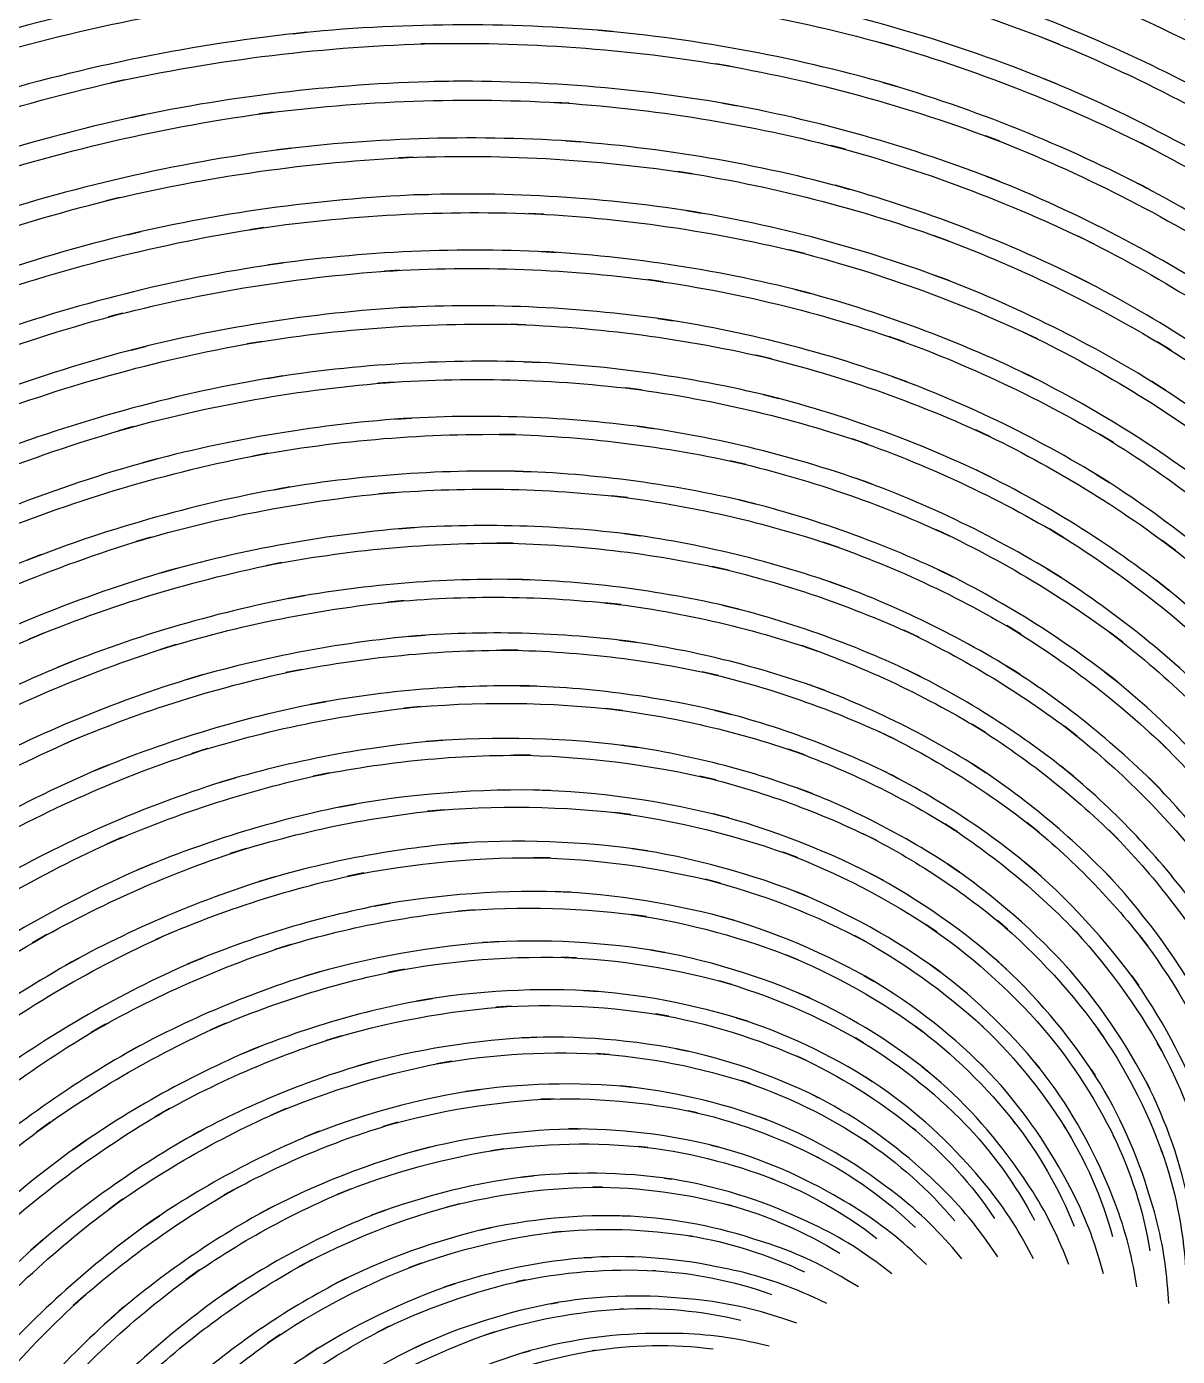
# Model space of a CAD drawing. Extents: x -32 to 185, y 69 to 286.
# Drawn here: x 54.24 to 80.33, y 182.62 to 212.77 of the extents above; entities that cross this region are included whole.
import ezdxf

# ---------------------------------------------------------------- set-up
doc = ezdxf.new("R2010")
doc.units = 0
doc.layers.add('Ebene_1', color=7, linetype='CONTINUOUS')

msp = doc.modelspace()

# ---------------------------------------------------------------- linework, layer by layer
at = {"layer": 'Ebene_1', "color": 7}
for p, q in [((60.283638, 212.612917), (60.59113, 212.644736)), ((67.201681, 212.692336), (67.521645, 212.663827)), ((63.490914, 212.390444), (63.174768, 212.382808)), ((73.90056, 212.326299), (73.584414, 212.415644)), ((77.642127, 212.377972), (77.3382, 212.500154)), ((70.184702, 211.877535), (69.861175, 211.932517)), ((56.458071, 211.566735), (56.160253, 211.501316)), ((63.485823, 211.529316), (63.806551, 211.534916)), ((73.646524, 211.509716), (73.966488, 211.416298)), ((77.303327, 211.592698), (77.611327, 211.466189)), ((66.538335, 211.036007), (66.21048, 211.056625)), ((56.614617, 210.71477), (56.917526, 210.779425)), ((59.827747, 210.834661), (59.513638, 210.79317)), ((70.019247, 211.038552), (70.346848, 210.979752)), ((66.462481, 210.184297), (66.794917, 210.160624)), ((76.300162, 210.173606), (75.982998, 210.294515)), ((59.913783, 209.97786), (60.23222, 210.01757)), ((72.800159, 209.99186), (72.471032, 210.07866)), ((79.800166, 209.981933), (79.497002, 210.136442)), ((63.001168, 209.811897), (62.673568, 209.797387)), ((69.338847, 209.438987), (69.002847, 209.490405)), ((75.983253, 209.386805), (76.304235, 209.260805)), ((63.017205, 208.956878), (63.349896, 208.968841)), ((72.568268, 209.175787), (72.900959, 209.08466)), ((79.401038, 209.233569), (79.706747, 209.074223)), ((56.350653, 208.898587), (56.042907, 208.824005)), ((65.955935, 208.521604), (65.616371, 208.536877)), ((69.195283, 208.603314), (69.535356, 208.548077)), ((56.527053, 208.055531), (56.839635, 208.12884)), ((59.615201, 208.218695), (59.29091, 208.169568)), ((75.129252, 207.920368), (74.798852, 208.040768)), ((78.396092, 207.865895), (78.0802, 208.021168)), ((65.901971, 207.67524), (66.246371, 207.656404)), ((71.87514, 207.626876), (71.533794, 207.711895)), ((59.721347, 207.37004), (60.051238, 207.417385)), ((62.690113, 207.249894), (62.351058, 207.229021)), ((74.834234, 207.134076), (75.167689, 207.008076)), ((68.670155, 206.989239), (68.322191, 207.037349)), ((78.019364, 207.115494), (78.337292, 206.95513)), ((71.665649, 206.813603), (72.010558, 206.724003)), ((56.417089, 206.274475), (56.099671, 206.191239)), ((62.726513, 206.402512), (63.070405, 206.42033)), ((65.551971, 206.014584), (65.200443, 206.025529)), ((68.548992, 206.158402), (68.900774, 206.105966)), ((59.577783, 205.638111), (59.242547, 205.581347)), ((74.130415, 205.628184), (73.78856, 205.748584)), ((77.159, 205.693093), (76.832163, 205.849384)), ((80.177657, 205.435747), (79.869148, 205.625893)), ((56.613344, 205.442111), (56.935599, 205.524074)), ((71.125503, 205.241529), (70.772703, 205.32502)), ((65.51888, 205.175601), (65.875244, 205.160838)), ((59.703529, 204.799383), (60.043856, 204.853856)), ((73.859578, 204.843928), (74.20296, 204.718183)), ((76.806454, 204.942183), (77.134818, 204.780292)), ((79.746966, 204.726583), (80.056748, 204.530583)), ((62.554695, 204.71411), (62.203931, 204.687383)), ((68.178882, 204.537964), (67.819464, 204.583274)), ((70.93943, 204.432837), (71.29503, 204.344255)), ((62.611204, 203.8764), (62.96655, 203.899564)), ((56.654071, 203.704582), (56.32698, 203.612436)), ((65.323643, 203.524873), (64.961425, 203.532)), ((68.079609, 203.714), (68.442591, 203.6636)), ((76.09118, 203.472945), (75.754926, 203.630509)), ((78.879728, 203.341854), (78.56231, 203.534036)), ((73.303905, 203.307236), (72.953396, 203.427891)), ((56.868908, 202.883926), (57.201854, 202.97429)), ((59.712692, 203.102327), (59.36651, 203.03869)), ((70.550739, 202.845745), (70.18852, 202.928727)), ((65.312698, 202.695054), (65.678734, 202.683599)), ((75.764853, 202.722799), (76.101108, 202.559635)), ((78.47551, 202.630654), (78.792674, 202.432617)), ((59.857783, 202.275308), (60.208802, 202.336144)), ((73.059287, 202.526544), (73.411578, 202.400035)), ((62.591859, 202.213962), (62.231167, 202.182653)), ((67.862227, 202.09458), (67.493136, 202.138362)), ((70.390121, 202.043926), (70.753866, 201.955344)), ((62.66975, 201.387961), (63.034514, 201.415452)), ((57.058035, 201.197561), (56.721017, 201.097525)), ((67.7879, 201.280034), (68.158518, 201.230652)), ((75.193143, 201.215379), (74.851034, 201.374471)), ((77.746746, 201.192725), (77.423982, 201.386689)), ((80.283548, 200.898216), (79.982675, 201.125779)), ((54.253451, 200.678288), (54.574688, 200.803525)), ((65.268152, 201.061888), (64.89677, 201.066216)), ((72.651504, 200.966688), (72.294377, 201.088616)), ((60.015602, 200.620506), (59.660256, 200.550761)), ((70.150338, 200.449451), (69.78252, 200.532433)), ((57.29069, 200.390651), (57.632545, 200.488397)), ((65.281134, 200.243779), (65.655316, 200.234106)), ((74.896597, 200.467779), (75.23718, 200.302833)), ((77.372563, 200.480506), (77.6938, 200.280433)), ((79.836057, 200.230033), (80.133875, 199.997124)), ((72.436413, 200.191851), (72.792014, 200.064324)), ((60.180038, 199.807233), (60.54073, 199.87316)), ((62.798804, 199.759124), (62.429459, 199.723996)), ((67.718409, 199.669269), (67.343972, 199.712796)), ((70.018738, 199.656033), (70.386048, 199.566942)), ((54.620506, 199.021196), (54.296215, 198.886032)), ((74.464888, 198.930577), (74.122779, 199.090432)), ((76.779727, 198.998032), (76.456963, 199.193269)), ((79.088965, 198.818832), (78.788601, 199.047414)), ((57.622872, 198.762068), (57.276945, 198.654904)), ((62.898586, 198.947123), (63.271241, 198.977414)), ((67.672082, 198.866432), (68.046773, 198.816795)), ((72.169904, 198.617486), (71.813031, 198.740177)), ((65.383461, 198.634795), (65.00597, 198.638104)), ((54.937415, 198.243559), (55.26807, 198.37745)), ((60.482184, 198.201304), (60.118184, 198.127231)), ((69.921756, 198.062322), (69.553429, 198.146322)), ((74.205251, 198.185777), (74.542524, 198.020322)), ((76.442453, 198.285049), (76.760126, 198.084977)), ((78.677874, 198.145558), (78.972638, 197.912649)), ((57.873345, 197.97094), (58.224364, 198.074795)), ((65.422407, 197.831449), (65.800916, 197.822031)), ((71.991213, 197.849267), (72.344013, 197.720722)), ((60.667239, 197.404576), (61.035312, 197.474321)), ((63.171459, 197.358249), (62.79575, 197.321339)), ((67.745136, 197.271194), (67.369681, 197.315485)), ((69.825538, 197.279339), (70.189793, 197.188976)), ((75.97918, 196.768466), (75.665071, 196.96243)), ((78.056273, 196.686757), (77.764309, 196.913303)), ((55.441416, 196.659775), (55.108979, 196.516466)), ((63.295932, 196.563557), (63.672914, 196.594357)), ((73.905906, 196.628466), (73.573214, 196.787812)), ((80.112239, 196.385375), (79.846493, 196.641193)), ((58.344, 196.406248), (57.990182, 196.293739)), ((67.732154, 196.482611), (68.104046, 196.431448)), ((71.859104, 196.269048), (71.51114, 196.392248)), ((55.774361, 195.899447), (56.112653, 196.040466)), ((65.664734, 196.253266), (65.286734, 196.257593)), ((75.688744, 196.052684), (75.992417, 195.85592)), ((77.691255, 196.005847), (77.972019, 195.778029)), ((58.613055, 195.633702), (58.971455, 195.742138)), ((61.107603, 195.853629), (60.738257, 195.777011)), ((69.861684, 195.694029), (69.503029, 195.779556)), ((73.693105, 195.885956), (74.015615, 195.722793)), ((79.676966, 195.746974), (79.932275, 195.490392)), ((65.735498, 195.467738), (66.111207, 195.456283)), ((71.726231, 195.507956), (72.064522, 195.379919)), ((61.315821, 195.076756), (61.687712, 195.147519)), ((63.703969, 195.019992), (63.328005, 194.984101)), ((67.937064, 194.910028), (67.571027, 194.956865)), ((69.81052, 194.923265), (70.160775, 194.831883)), ((73.513651, 194.3205), (73.204632, 194.47501)), ((75.344089, 194.514973), (75.053143, 194.70181)), ((77.184963, 194.513701), (76.915145, 194.730573)), ((79.015401, 194.316682), (78.770019, 194.561301)), ((56.409198, 194.394064), (56.06938, 194.244646)), ((63.858478, 194.246428), (64.233169, 194.275191)), ((59.215565, 194.138246), (58.856655, 194.022936)), ((66.106626, 193.925954), (65.737534, 193.933591)), ((67.968118, 194.138246), (68.326264, 194.084536)), ((71.714267, 193.932318), (71.390485, 194.053227)), ((56.758181, 193.6541), (57.103345, 193.800209)), ((61.885749, 193.585118), (61.515894, 193.509518)), ((73.363214, 193.575954), (73.655178, 193.420172)), ((75.115761, 193.790536), (75.388889, 193.604972)), ((76.880527, 193.818027), (77.132527, 193.604463)), ((78.638419, 193.657409), (78.866492, 193.41839)), ((59.504729, 193.387845), (59.866693, 193.497554)), ((69.966557, 193.355009), (69.63132, 193.441045)), ((66.219644, 193.161808), (66.581099, 193.146281)), ((71.644013, 193.176063), (71.950231, 193.052354)), ((62.121713, 192.832681), (62.490804, 192.900899)), ((64.391242, 192.752753), (64.023424, 192.72119)), ((68.289864, 192.595444), (67.9475, 192.645335)), ((69.976993, 192.595699), (70.294411, 192.50559)), ((74.872161, 192.249517), (74.624997, 192.418026)), ((76.474526, 192.311626), (76.246708, 192.505335)), ((78.074855, 192.20268), (77.868928, 192.419553)), ((54.698906, 192.187407), (54.376651, 192.002607)), ((57.516727, 192.231444), (57.171817, 192.078716)), ((73.285323, 192.017625), (73.021359, 192.158898)), ((79.654311, 191.924462), (79.472565, 192.162207)), ((60.230438, 191.965444), (59.870511, 191.850898)), ((64.584697, 192.004898), (64.945643, 192.028062)), ((68.380482, 191.84148), (68.706555, 191.78548)), ((55.125015, 191.489189), (55.451852, 191.67068)), ((57.884291, 191.51617), (58.232509, 191.663807)), ((66.703281, 191.662025), (66.357608, 191.675261)), ((71.731831, 191.618243), (71.454631, 191.730752)), ((74.727834, 191.504716), (74.946743, 191.345625)), ((76.252053, 191.58617), (76.45289, 191.404679)), ((77.776527, 191.505225), (77.956491, 191.303625)), ((60.545057, 191.242025), (60.904984, 191.349188)), ((62.810259, 191.403916), (62.447786, 191.333661)), ((73.221178, 191.261625), (73.45536, 191.126716)), ((79.283438, 191.262388), (79.441256, 191.042715)), ((66.874081, 190.921806), (67.203718, 190.900933)), ((70.230011, 191.056206), (69.94212, 191.138679)), ((71.748376, 190.859697), (71.996049, 190.750497)), ((63.081859, 190.680751), (63.438478, 190.742352)), ((65.224879, 190.565188), (64.880224, 190.541515)), ((68.795646, 190.337624), (68.501392, 190.389042)), ((70.326484, 190.303769), (70.584339, 190.221551)), ((56.029925, 190.15486), (55.703343, 189.966242)), ((58.756619, 190.178787), (58.410946, 190.026569)), ((74.558815, 189.98686), (74.385979, 190.114896)), ((75.922671, 190.094787), (75.764344, 190.240897)), ((77.290345, 190.057115), (77.148563, 190.21926)), ((78.64631, 189.874351), (78.522092, 190.050751)), ((56.471308, 189.482605), (56.802217, 189.666387)), ((61.381494, 189.894714), (61.028439, 189.786023)), ((65.47357, 189.847369), (65.803462, 189.861369)), ((73.214305, 189.734351), (73.028487, 189.843551)), ((79.974784, 189.549041), (79.87042, 189.737151)), ((59.146328, 189.493041), (59.492765, 189.637878)), ((67.446554, 189.470641), (67.147972, 189.490241)), ((68.972556, 189.599696), (69.237029, 189.545223)), ((71.903649, 189.340314), (71.707649, 189.429405)), ((61.72844, 189.204641), (62.076404, 189.303659)), ((63.871969, 189.317405), (63.531132, 189.257332)), ((74.531579, 189.19675), (74.661397, 189.092641)), ((75.811689, 189.312059), (75.929544, 189.194968)), ((77.096636, 189.290677), (77.201509, 189.161623)), ((78.372164, 189.132859), (78.462783, 188.993623)), ((67.700591, 188.755622), (67.9699, 188.729404)), ((70.643139, 188.809332), (70.43823, 188.877041)), ((73.270814, 188.945768), (73.411323, 188.856168)), ((79.623766, 188.840386), (79.699111, 188.692241)), ((64.194733, 188.629877), (64.52157, 188.679004)), ((66.197244, 188.465186), (65.897898, 188.452968)), ((72.044158, 188.562422), (72.193068, 188.488349)), ((57.48109, 188.245513), (57.15349, 188.057404)), ((60.121238, 188.242204), (59.781674, 188.096349)), ((69.445756, 188.147513), (69.234992, 188.192822)), ((54.77247, 187.931913), (54.467524, 187.709694)), ((62.658804, 187.932676), (62.326368, 187.836712)), ((70.865357, 188.050785), (71.020885, 187.993004)), ((75.52558, 187.881767), (75.473398, 187.935476)), ((76.66009, 187.899076), (76.614017, 187.957876)), ((77.790273, 187.795476), (77.750564, 187.858858)), ((57.941563, 187.605076), (58.270691, 187.785803)), ((60.539711, 187.592858), (60.875457, 187.728276)), ((66.525608, 187.781221), (66.795681, 187.784021)), ((74.399215, 187.743803), (74.341433, 187.791658)), ((78.902892, 187.572494), (78.87031, 187.639694)), ((55.282834, 187.310567), (55.591852, 187.528458)), ((63.05335, 187.283585), (63.373059, 187.36733)), ((65.061461, 187.332457), (64.76517, 187.288676)), ((68.325755, 187.361985), (68.111173, 187.384894)), ((69.747393, 187.416712), (69.908266, 187.37573)), ((73.293723, 187.487221), (73.23136, 187.528712)), ((79.985475, 187.232166), (79.960275, 187.302676)), ((72.221831, 187.114566), (72.155649, 187.149185)), ((75.746526, 186.786202), (75.560198, 186.995439)), ((76.763436, 186.785948), (76.600272, 187.014021)), ((65.460589, 186.687439), (65.729389, 186.719002)), ((68.702992, 186.66733), (68.867683, 186.643911)), ((71.196012, 186.629911), (71.126012, 186.657402)), ((74.735216, 186.67802), (74.527761, 186.866384)), ((77.774746, 186.677766), (77.636782, 186.921875)), ((78.768747, 186.462675), (78.65751, 186.720021)), ((59.043492, 186.464966), (58.721746, 186.284238)), ((61.599894, 186.427038), (61.279676, 186.296202)), ((67.295099, 186.461911), (67.079499, 186.461657)), ((73.741469, 186.463184), (73.514923, 186.628384)), ((79.734238, 186.143475), (79.650747, 186.411257)), ((56.418362, 186.187765), (56.112398, 185.965802)), ((59.528656, 185.863729), (59.848365, 186.034274)), ((64.052951, 186.085693), (63.763023, 186.010602)), ((70.226957, 186.039111), (70.154666, 186.058965)), ((72.775977, 186.143984), (72.532886, 186.283984)), ((56.943744, 185.59951), (57.251745, 185.814601)), ((62.061131, 185.823511), (62.370149, 185.940602)), ((67.744373, 185.811292), (67.910591, 185.805438)), ((71.849686, 185.723729), (71.593613, 185.837256)), ((64.518261, 185.486747), (64.78197, 185.546565)), ((66.366262, 185.457219), (66.15168, 185.43431)), ((54.331596, 185.023983), (54.616179, 185.273946)), ((69.326629, 185.348528), (69.252556, 185.360747)), ((70.973539, 185.20751), (70.706521, 185.293292)), ((76.254344, 184.882201), (76.065471, 185.156601)), ((77.06609, 184.838928), (76.907508, 185.131655)), ((66.882226, 184.858273), (67.047936, 184.869982)), ((74.64027, 184.709619), (74.397688, 184.937946)), ((75.442598, 184.838928), (75.225725, 185.091692)), ((77.868673, 184.709619), (77.742164, 185.017619)), ((58.161236, 184.583364), (57.860363, 184.369546)), ((60.706948, 184.817291), (60.402511, 184.653109)), ((63.181896, 184.738637), (62.90215, 184.633255)), ((68.504446, 184.566309), (68.429355, 184.570382)), ((70.157211, 184.601182), (69.882556, 184.657946)), ((73.856015, 184.4958), (73.590524, 184.696891)), ((78.652674, 184.4958), (78.559765, 184.81551)), ((79.409693, 184.199764), (79.351147, 184.527618)), ((58.707491, 184.037109), (59.006837, 184.240491)), ((61.229785, 184.266455), (61.524549, 184.415618)), ((63.708805, 184.192636), (63.964624, 184.279945)), ((65.549425, 184.359873), (65.338661, 184.314055)), ((73.098996, 184.199764), (72.81365, 184.371582)), ((55.580143, 184.028709), (55.299888, 183.775945)), ((69.409865, 183.911363), (69.130883, 183.9386)), ((72.377613, 183.824818), (72.075722, 183.965582)), ((80.131075, 183.824818), (80.107657, 184.157254)), ((56.165344, 183.499763), (56.448908, 183.746418)), ((66.125971, 183.818963), (66.289644, 183.848236)), ((67.770082, 183.701109), (67.6955, 183.69729)), ((71.700267, 183.375545), (71.38514, 183.483217)), ((59.990147, 183.122017), (59.705311, 182.926526)), ((62.45975, 183.306817), (62.192477, 183.172163)), ((64.854006, 183.181835), (64.649352, 183.113872)), ((68.740155, 183.145944), (68.460155, 183.143654)), ((60.56873, 182.629726), (60.845675, 182.80918)), ((63.041641, 182.819617), (63.286768, 182.933908)), ((65.484516, 182.705071), (65.644371, 182.751653)), ((67.131936, 182.762599), (67.058117, 182.75089)), ((71.074594, 182.856781), (70.749794, 182.930344))]:
    msp.add_line(p, q, dxfattribs=at)
for points in [[(76.254232, 248.479688), (47.442859, 248.479688), (21.468439, 231.124136), (10.442804, 204.505898)], [(74.872161, 214.712665), (77.11929, 214.030991), (79.294892, 213.1327), (81.368676, 212.03128)], [(78.862419, 214.647247), (81.024276, 213.730628), (83.09246, 212.606299), (85.037443, 211.290553)], [(48.973155, 211.969426), (51.485012, 212.979209), (54.086724, 213.749464), (56.743162, 214.270519)], [(70.897685, 214.353501), (73.204378, 213.91441), (75.463216, 213.252591), (77.642127, 212.377972)], [(81.240894, 211.128152), (79.219038, 212.223972), (77.095109, 213.120482), (74.899397, 213.804955)], [(57.171563, 213.4659), (54.560433, 212.970809), (52.001994, 212.229317), (49.53061, 211.252116)], [(52.637849, 211.899935), (55.108724, 212.66459), (57.647054, 213.192518), (60.217966, 213.476591)], [(66.983281, 213.573827), (69.323829, 213.382409), (71.640449, 212.964445), (73.90056, 212.326299)], [(84.814207, 210.406006), (82.920132, 211.710553), (80.903367, 212.828009), (78.792928, 213.741828)], [(77.611327, 211.466189), (75.484343, 212.340808), (73.276923, 213.0067), (71.021139, 213.453682)], [(67.521645, 212.663827), (65.112879, 212.879172), (62.688841, 212.862118), (60.283638, 212.612917)], [(60.59113, 212.644736), (58.067054, 212.383063), (55.573525, 211.881353), (53.144904, 211.146225)], [(73.966488, 211.416298), (71.758304, 212.060044), (69.492592, 212.487681), (67.201681, 212.692336)], [(56.160253, 211.501316), (58.569528, 212.03128), (61.024621, 212.329099), (63.490914, 212.390444)], [(63.174768, 212.382808), (65.522189, 212.441099), (67.869864, 212.271826), (70.184702, 211.877535)], [(73.584414, 212.415644), (75.730744, 211.809571), (77.812673, 210.994261), (79.800166, 209.981933)], [(77.3382, 212.500154), (79.407656, 211.669317), (81.391076, 210.637643), (83.259442, 209.419896)], [(69.861175, 211.932517), (72.05994, 211.55808), (74.216706, 210.968807), (76.300162, 210.173606)], [(49.087701, 209.193096), (51.46363, 210.216115), (53.931705, 211.011061), (56.458071, 211.566735)], [(63.806551, 211.534916), (61.388621, 211.493171), (58.98011, 211.218262), (56.614617, 210.71477)], [(70.346848, 210.979752), (68.083173, 211.384989), (65.785134, 211.569026), (63.485823, 211.529316)], [(79.706747, 209.074223), (77.771691, 210.082988), (75.741689, 210.898807), (73.646524, 211.509716)], [(83.070314, 208.52695), (81.253367, 209.735787), (79.32162, 210.762625), (77.303327, 211.592698)], [(59.513638, 210.79317), (61.841713, 211.100916), (64.194478, 211.182116), (66.538335, 211.036007)], [(66.21048, 211.056625), (68.436482, 210.917898), (70.643648, 210.561025), (72.800159, 209.99186)], [(56.917526, 210.779425), (54.435197, 210.250988), (52.009122, 209.486842), (49.672138, 208.497423)], [(52.632759, 209.171205), (54.972288, 209.954442), (57.381817, 210.511643), (59.827747, 210.834661)], [(76.304235, 209.260805), (74.272706, 210.058297), (72.167613, 210.653679), (70.019247, 211.038552)], [(66.794917, 210.160624), (64.500697, 210.323024), (62.19604, 210.261933), (59.913783, 209.97786)], [(72.900959, 209.08466), (70.796121, 209.661715), (68.63961, 210.030042), (66.462481, 210.184297)], [(75.982998, 210.294515), (77.957, 209.54106), (79.851584, 208.593132), (81.638495, 207.46524)], [(60.23222, 210.01757), (57.832618, 209.718987), (55.46687, 209.189787), (53.168577, 208.437604)], [(62.673568, 209.797387), (64.901606, 209.895897), (67.134227, 209.776006), (69.338847, 209.438987)], [(72.471032, 210.07866), (74.514524, 209.539278), (76.499472, 208.797787), (78.396092, 207.865895)], [(79.497002, 210.136442), (81.380131, 209.177314), (83.163478, 208.033131), (84.820316, 206.721457)], [(56.042907, 208.824005), (58.324909, 209.377133), (60.655275, 209.708042), (63.001168, 209.811897)], [(69.002847, 209.490405), (71.091903, 209.171205), (73.14405, 208.645314), (75.129252, 207.920368)], [(81.483476, 206.565421), (79.748747, 207.686695), (77.906091, 208.632077), (75.983253, 209.386805)], [(63.349896, 208.968841), (61.051348, 208.886368), (58.766292, 208.580659), (56.527053, 208.055531)], [(69.535356, 208.548077), (67.38139, 208.898078), (65.198152, 209.035023), (63.017205, 208.956878)], [(78.337292, 206.95513), (76.493108, 207.885749), (74.560343, 208.629786), (72.568268, 209.175787)], [(84.570352, 205.843529), (82.964423, 207.142985), (81.232749, 208.278768), (79.401038, 209.233569)], [(49.373046, 206.479384), (51.616103, 207.506985), (53.952832, 208.317204), (56.350653, 208.898587)], [(59.29091, 208.169568), (61.49553, 208.504295), (63.727896, 208.62215), (65.955935, 208.521604)], [(65.616371, 208.536877), (67.727573, 208.441677), (69.824265, 208.136731), (71.87514, 207.626876)], [(75.167689, 207.008076), (73.234923, 207.737604), (71.234194, 208.271895), (69.195283, 208.603314)], [(56.839635, 208.12884), (54.485342, 207.576731), (52.18934, 206.799348), (49.983956, 205.807129)], [(52.800759, 206.496439), (55.011233, 207.289349), (57.29349, 207.866149), (59.615201, 208.218695)], [(74.798852, 208.040768), (76.674854, 207.355785), (78.477037, 206.482948), (80.177657, 205.435747)], [(66.246371, 207.656404), (64.067206, 207.775531), (61.881676, 207.679567), (59.721347, 207.37004)], [(78.0802, 208.021168), (79.872966, 207.14044), (81.572313, 206.08102), (83.152023, 204.858947)], [(72.010558, 206.724003), (70.011102, 207.243785), (67.964809, 207.562731), (65.901971, 207.67524)], [(71.533794, 207.711895), (73.471905, 207.23004), (75.356562, 206.553712), (77.159, 205.693093)], [(60.051238, 207.417385), (57.774327, 207.091312), (55.534579, 206.544039), (53.363814, 205.783966)], [(56.099671, 206.191239), (58.256691, 206.758621), (60.463857, 207.113203), (62.690113, 207.249894)], [(62.351058, 207.229021), (64.460224, 207.358585), (66.577026, 207.278149), (68.670155, 206.989239)], [(80.056748, 204.530583), (78.408819, 205.573202), (76.658817, 206.44553), (74.834234, 207.134076)], [(68.322191, 207.037349), (70.300775, 206.764221), (72.246777, 206.292039), (74.130415, 205.628184)], [(82.935405, 203.971855), (81.407622, 205.183747), (79.760202, 206.237057), (78.019364, 207.115494)], [(77.134818, 204.780292), (75.38558, 205.641675), (73.553105, 206.323093), (71.665649, 206.813603)], [(49.82461, 203.837964), (51.938103, 204.860983), (54.146033, 205.677311), (56.417089, 206.274475)], [(63.070405, 206.42033), (60.891239, 206.307312), (58.72811, 205.979457), (56.613344, 205.442111)], [(68.900774, 206.105966), (66.85779, 206.410403), (64.789352, 206.509675), (62.726513, 206.402512)], [(59.242547, 205.581347), (61.326003, 205.934402), (63.43975, 206.079493), (65.551971, 206.014584)], [(65.200443, 206.025529), (67.196845, 205.964184), (69.182047, 205.701493), (71.125503, 205.241529)], [(74.20296, 204.718183), (72.372013, 205.388402), (70.47743, 205.871275), (68.548992, 206.158402)], [(53.137014, 203.8848), (55.221488, 204.678219), (57.378763, 205.265456), (59.577783, 205.638111)], [(73.78856, 205.748584), (75.563507, 205.123165), (77.269727, 204.31651), (78.879728, 203.341854)], [(76.832163, 205.849384), (78.530746, 205.038656), (80.141511, 204.055091), (81.639004, 202.914727)], [(79.869148, 205.625893), (81.471767, 204.639019), (82.969005, 203.49), (84.336679, 202.197162)], [(56.935599, 205.524074), (54.706542, 204.957965), (52.538068, 204.175746), (50.460466, 203.189381)], [(70.772703, 205.32502), (72.604414, 204.891783), (74.386742, 204.270946), (76.09118, 203.472945)], [(65.875244, 205.160838), (63.811133, 205.246365), (61.743458, 205.125201), (59.703529, 204.799383)], [(71.29503, 204.344255), (69.402738, 204.816437), (67.467427, 205.09491), (65.51888, 205.175601)], [(60.043856, 204.853856), (57.889127, 204.509455), (55.773343, 203.953782), (53.72756, 203.194727)], [(62.203931, 204.687383), (64.195497, 204.838583), (66.197244, 204.788692), (68.178882, 204.537964)], [(78.792674, 202.432617), (77.236127, 203.404727), (75.582853, 204.21291), (73.859578, 204.843928)], [(81.455731, 202.019998), (80.011184, 203.152218), (78.45311, 204.131455), (76.806454, 204.942183)], [(84.059733, 201.326616), (82.743478, 202.605963), (81.298167, 203.745309), (79.746966, 204.726583)], [(56.32698, 203.612436), (58.361309, 204.18491), (60.447566, 204.554001), (62.554695, 204.71411)], [(67.819464, 204.583274), (69.686556, 204.347055), (71.524376, 203.919418), (73.303905, 203.307236)], [(76.101108, 202.559635), (74.450124, 203.360945), (72.720232, 203.988655), (70.93943, 204.432837)], [(62.96655, 203.899564), (60.905239, 203.765164), (58.86251, 203.424836), (56.868908, 202.883926)], [(68.442591, 203.6636), (66.511099, 203.931891), (64.556951, 204.003164), (62.611204, 203.8764)], [(50.436793, 201.276725), (52.424795, 202.287271), (54.507488, 203.10029), (56.654071, 203.704582)], [(59.36651, 203.03869), (61.330839, 203.400654), (63.326732, 203.563563), (65.323643, 203.524873)], [(64.961425, 203.532), (66.843026, 203.495345), (68.716228, 203.26549), (70.550739, 202.845745)], [(73.411578, 202.400035), (71.684485, 203.021127), (69.897575, 203.461491), (68.079609, 203.714)], [(75.754926, 203.630509), (77.356018, 202.880872), (78.873874, 201.965017), (80.283548, 200.898216)], [(78.56231, 203.534036), (80.074566, 202.61869), (81.486531, 201.546543), (82.774787, 200.335924)], [(72.953396, 203.427891), (74.624997, 202.852872), (76.23169, 202.103489), (77.746746, 201.192725)], [(57.201854, 202.97429), (55.095488, 202.40309), (53.050213, 201.625453), (51.096321, 200.653088)], [(53.637196, 201.344943), (55.599234, 202.130471), (57.634327, 202.719235), (59.712692, 203.102327)], [(70.18852, 202.928727), (71.912049, 202.534435), (73.58976, 201.96018), (75.193143, 201.215379)], [(65.678734, 202.683599), (63.729678, 202.744945), (61.779349, 202.608254), (59.857783, 202.275308)], [(70.753866, 201.955344), (68.970519, 202.389344), (67.146954, 202.637272), (65.312698, 202.695054)], [(80.133875, 199.997124), (78.778165, 201.057561), (77.313509, 201.97138), (75.764853, 202.722799)], [(82.530168, 199.455705), (81.294858, 200.654615), (79.935584, 201.718871), (78.47551, 202.630654)], [(60.208802, 202.336144), (58.173455, 201.983344), (56.178325, 201.427925), (54.253451, 200.678288)], [(62.231167, 202.182653), (64.106151, 202.346326), (65.993098, 202.316799), (67.862227, 202.09458)], [(77.6938, 200.280433), (76.232962, 201.190943), (74.679215, 201.944144), (73.059287, 202.526544)], [(56.721017, 201.097525), (58.635455, 201.66618), (60.602584, 202.040362), (62.591859, 202.213962)], [(67.493136, 202.138362), (69.248738, 201.929889), (70.977867, 201.536871), (72.651504, 200.966688)], [(75.23718, 200.302833), (73.68776, 201.052979), (72.062995, 201.636653), (70.390121, 202.043926)], [(63.034514, 201.415452), (61.090039, 201.269343), (59.165419, 200.925961), (57.29069, 200.390651)], [(68.158518, 201.230652), (66.33928, 201.472725), (64.499679, 201.525416), (62.66975, 201.387961)], [(51.203994, 198.804577), (53.071086, 199.793996), (55.032106, 200.595815), (57.058035, 201.197561)], [(72.792014, 200.064324), (71.17183, 200.645452), (69.49412, 201.052979), (67.7879, 201.280034)], [(74.851034, 201.374471), (76.351326, 200.67727), (77.772455, 199.820469), (79.088965, 198.818832)], [(77.423982, 201.386689), (78.841547, 200.53447), (80.163402, 199.531305), (81.365876, 198.395522)], [(79.982675, 201.125779), (81.301985, 200.127451), (82.510059, 198.989377), (83.58526, 197.731922)], [(54.574688, 200.803525), (52.541122, 200.011378), (50.590284, 199.020941), (48.751191, 197.846467)], [(59.660256, 200.550761), (61.506985, 200.912725), (63.386296, 201.084034), (65.268152, 201.061888)], [(64.89677, 201.066216), (66.664844, 201.045343), (68.425791, 200.838397), (70.150338, 200.449451)], [(72.294377, 201.088616), (73.860342, 200.554833), (75.364198, 199.854069), (76.779727, 198.998032)], [(54.296215, 198.886032), (56.13938, 199.655014), (58.0556, 200.236397), (60.015602, 200.620506)], [(69.78252, 200.532433), (71.396085, 200.168433), (72.966123, 199.631342), (74.464888, 198.930577)], [(57.632545, 200.488397), (55.646325, 199.921269), (53.721705, 199.156868), (51.887449, 198.206904)], [(65.655316, 200.234106), (63.820296, 200.281451), (61.985531, 200.138397), (60.180038, 199.807233)], [(70.386048, 199.566942), (68.713174, 199.972687), (67.001863, 200.199488), (65.281134, 200.243779)], [(78.972638, 197.912649), (77.710855, 198.910214), (76.344199, 199.767014), (74.896597, 200.467779)], [(81.15384, 197.506649), (80.005584, 198.632759), (78.737437, 199.630069), (77.372563, 200.480506)], [(83.279805, 196.871303), (82.25755, 198.112722), (81.102676, 199.239087), (79.836057, 200.230033)], [(76.760126, 198.084977), (75.399834, 198.942286), (73.949942, 199.648905), (72.436413, 200.191851)], [(60.54073, 199.87316), (58.622728, 199.521378), (56.745199, 198.975377), (54.937415, 198.243559)], [(57.276945, 198.654904), (59.074801, 199.211341), (60.925348, 199.581196), (62.798804, 199.759124)], [(62.429459, 199.723996), (64.189387, 199.890978), (65.962298, 199.872651), (67.718409, 199.669269)], [(67.343972, 199.712796), (68.987065, 199.522142), (70.605212, 199.154832), (72.169904, 198.617486)], [(74.542524, 198.020322), (73.098487, 198.728468), (71.581649, 199.277269), (70.018738, 199.656033)], [(49.054355, 196.019847), (50.80563, 197.202212), (52.670431, 198.207668), (54.620506, 199.021196)], [(68.046773, 198.816795), (66.340299, 199.042323), (64.614479, 199.086105), (62.898586, 198.947123)], [(74.122779, 199.090432), (75.518962, 198.437777), (76.838272, 197.631376), (78.056273, 196.686757)], [(76.456963, 199.193269), (77.775764, 198.395777), (79.001656, 197.453958), (80.112239, 196.385375)], [(78.788601, 199.047414), (80.015002, 198.114249), (81.13424, 197.047448), (82.124931, 195.866865)], [(52.120358, 196.429411), (53.871378, 197.390067), (55.715052, 198.171522), (57.622872, 198.762068)], [(63.271241, 198.977414), (61.442076, 198.829523), (59.63302, 198.491995), (57.873345, 197.97094)], [(72.344013, 197.720722), (70.83303, 198.271304), (69.266301, 198.655668), (67.672082, 198.866432)], [(71.813031, 198.740177), (73.27056, 198.239486), (74.668015, 197.578176), (75.97918, 196.768466)], [(60.118184, 198.127231), (61.850622, 198.480286), (63.615641, 198.650577), (65.383461, 198.634795)], [(65.00597, 198.638104), (66.660517, 198.623595), (68.3087, 198.430395), (69.921756, 198.062322)], [(55.26807, 198.37745), (53.352868, 197.602358), (51.520139, 196.63763), (49.79712, 195.498029)], [(55.108979, 196.516466), (56.837599, 197.260758), (58.638, 197.82534), (60.482184, 198.201304)], [(69.553429, 198.146322), (71.056012, 197.803449), (72.515832, 197.294103), (73.905906, 196.628466)], [(77.972019, 195.778029), (76.811036, 196.719848), (75.547216, 197.527521), (74.205251, 198.185777)], [(79.932275, 195.490392), (78.877947, 196.550321), (77.707036, 197.487812), (76.442453, 198.285049)], [(81.850531, 194.996574), (80.914821, 196.162138), (79.850566, 197.218503), (78.677874, 198.145558)], [(58.224364, 198.074795), (56.354726, 197.521158), (54.546178, 196.778648), (52.826722, 195.858974)], [(65.800916, 197.822031), (64.079678, 197.865049), (62.358949, 197.725049), (60.667239, 197.404576)], [(70.189793, 197.188976), (68.628919, 197.575885), (67.030117, 197.791485), (65.422407, 197.831449)], [(75.992417, 195.85592), (74.738016, 196.668684), (73.395542, 197.337376), (71.991213, 197.849267)], [(61.035312, 197.474321), (59.23211, 197.132721), (57.468872, 196.605048), (55.774361, 195.899447)], [(57.990182, 196.293739), (59.675274, 196.829048), (61.412039, 197.185921), (63.171459, 197.358249)], [(62.79575, 197.321339), (64.442406, 197.482467), (66.102044, 197.465667), (67.745136, 197.271194)], [(67.369681, 197.315485), (68.900265, 197.134248), (70.406157, 196.78323), (71.859104, 196.269048)], [(74.015615, 195.722793), (72.68205, 196.397593), (71.276194, 196.919666), (69.825538, 197.279339)], [(75.665071, 196.96243), (76.879763, 196.212284), (78.004091, 195.324429), (79.015401, 194.316682)], [(77.764309, 196.913303), (78.892456, 196.038429), (79.915729, 195.036028), (80.814276, 193.926718)], [(50.218138, 193.755409), (51.857158, 194.896792), (53.607159, 195.86992), (55.441416, 196.659775)], [(63.672914, 196.594357), (61.957022, 196.454102), (60.260729, 196.132102), (58.613055, 195.633702)], [(68.104046, 196.431448), (66.510844, 196.650357), (64.898552, 196.694648), (63.295932, 196.563557)], [(73.573214, 196.787812), (74.860452, 196.171302), (76.072599, 195.408174), (77.184963, 194.513701)], [(79.846493, 196.641193), (80.875112, 195.65152), (81.786131, 194.546282), (82.561223, 193.347627)], [(53.180286, 194.159627), (54.819815, 195.083374), (56.550471, 195.83632), (58.344, 196.406248)], [(72.064522, 195.379919), (70.666557, 195.90912), (69.213101, 196.279229), (67.732154, 196.482611)], [(71.51114, 196.392248), (72.856668, 195.915993), (74.142888, 195.285992), (75.344089, 194.514973)], [(56.112653, 196.040466), (54.312506, 195.291083), (52.592795, 194.360464), (50.980757, 193.263118)], [(60.738257, 195.777011), (62.35844, 196.112502), (64.010187, 196.272102), (65.664734, 196.253266)], [(65.286734, 196.257593), (66.828008, 196.240029), (68.36241, 196.050902), (69.861684, 195.694029)], [(78.866492, 193.41839), (77.913982, 194.417737), (76.847436, 195.301774), (75.688744, 196.052684)], [(80.570675, 193.049299), (79.729911, 194.1441), (78.763147, 195.136319), (77.691255, 196.005847)], [(58.971455, 195.742138), (57.214581, 195.210647), (55.517525, 194.498428), (53.907523, 193.616936)], [(56.06938, 194.244646), (57.687527, 194.955846), (59.376438, 195.495229), (61.107603, 195.853629)], [(69.503029, 195.779556), (70.891576, 195.449156), (72.237359, 194.95941), (73.513651, 194.3205)], [(77.132527, 193.604463), (76.079217, 194.496646), (74.924852, 195.262574), (73.693105, 195.885956)], [(82.225986, 192.500753), (81.506385, 193.678791), (80.650603, 194.768501), (79.676966, 195.746974)], [(66.111207, 195.456283), (64.503751, 195.504647), (62.895532, 195.377374), (61.315821, 195.076756)], [(70.160775, 194.831883), (68.714446, 195.209374), (67.229681, 195.422938), (65.735498, 195.467738)], [(75.388889, 193.604972), (74.246742, 194.380319), (73.017287, 195.019228), (71.726231, 195.507956)], [(61.687712, 195.147519), (59.996511, 194.825519), (58.344, 194.324828), (56.758181, 193.6541)], [(63.328005, 194.984101), (64.862406, 195.130465), (66.408262, 195.105519), (67.937064, 194.910028)], [(58.856655, 194.022936), (60.431784, 194.528464), (62.057058, 194.862937), (63.703969, 195.019992)], [(67.571027, 194.956865), (68.987065, 194.775883), (70.377393, 194.431991), (71.714267, 193.932318)], [(73.655178, 193.420172), (72.436668, 194.070027), (71.146376, 194.574537), (69.81052, 194.923265)], [(73.204632, 194.47501), (74.377579, 193.888027), (75.475434, 193.161299), (76.474526, 192.311626)], [(75.053143, 194.70181), (76.157108, 193.993155), (77.171727, 193.153917), (78.074855, 192.20268)], [(76.915145, 194.730573), (77.937655, 193.908645), (78.857583, 192.966317), (79.654311, 191.924462)], [(78.770019, 194.561301), (79.699366, 193.635263), (80.513657, 192.600535), (81.195331, 191.47977)], [(51.513012, 191.610861), (53.045123, 192.703881), (54.686179, 193.636791), (56.409198, 194.394064)], [(64.233169, 194.275191), (62.629531, 194.152246), (61.043966, 193.854682), (59.504729, 193.387845)], [(68.326264, 194.084536), (66.847863, 194.306246), (65.348843, 194.360464), (63.858478, 194.246428)], [(54.376651, 192.002607), (55.910289, 192.882063), (57.532254, 193.597845), (59.215565, 194.138246)], [(61.515894, 193.509518), (63.025859, 193.818027), (64.565861, 193.957773), (66.106626, 193.925954)], [(65.737534, 193.933591), (67.164772, 193.904064), (68.583864, 193.709845), (69.966557, 193.355009)], [(71.950231, 193.052354), (70.670121, 193.568827), (69.333501, 193.933336), (67.968118, 194.138246)], [(71.390485, 194.053227), (72.619177, 193.594027), (73.788306, 192.988463), (74.872161, 192.249517)], [(57.103345, 193.800209), (55.412907, 193.08519), (53.801123, 192.196571), (52.294213, 191.149116)], [(57.171817, 192.078716), (58.684328, 192.748935), (60.265057, 193.253954), (61.885749, 193.585118)], [(76.45289, 191.404679), (75.515907, 192.252062), (74.478124, 192.981335), (73.363214, 193.575954)], [(77.956491, 191.303625), (77.114963, 192.245698), (76.160926, 193.081117), (75.115761, 193.790536)], [(79.441256, 191.042715), (78.704601, 192.069044), (77.844491, 193.00119), (76.880527, 193.818027)], [(80.889621, 190.62577), (80.266239, 191.724898), (79.510238, 192.743081), (78.638419, 193.657409)], [(59.866693, 193.497554), (58.219782, 192.997881), (56.630144, 192.324608), (55.125015, 191.489189)], [(69.63132, 193.441045), (70.902012, 193.115226), (72.128922, 192.63719), (73.285323, 192.017625)], [(66.581099, 193.146281), (65.087425, 193.209663), (63.591714, 193.104536), (62.121713, 192.832681)], [(70.294411, 192.50559), (68.966701, 192.882826), (67.598772, 193.103008), (66.219644, 193.161808)], [(74.946743, 191.345625), (73.924997, 192.088644), (72.815686, 192.703626), (71.644013, 193.176063)], [(62.490804, 192.900899), (60.909566, 192.608426), (59.364728, 192.14388), (57.884291, 191.51617)], [(59.870511, 191.850898), (61.339239, 192.318244), (62.855568, 192.620899), (64.391242, 192.752753)], [(64.023424, 192.72119), (65.44557, 192.843626), (66.87739, 192.801372), (68.289864, 192.595444)], [(67.9475, 192.645335), (69.245683, 192.456208), (70.516121, 192.111298), (71.731831, 191.618243)], [(73.45536, 191.126716), (72.360304, 191.756971), (71.192194, 192.25028), (69.976993, 192.595699)], [(74.624997, 192.418026), (75.60958, 191.746789), (76.505326, 190.953624), (77.290345, 190.057115)], [(76.246708, 192.505335), (77.154418, 191.733298), (77.960819, 190.849006), (78.64631, 189.874351)], [(77.868928, 192.419553), (78.689328, 191.55537), (79.396965, 190.590897), (79.974784, 189.549041)], [(50.126247, 188.899695), (51.53363, 190.149515), (53.06625, 191.251188), (54.698906, 192.187407)], [(52.932104, 189.593587), (54.363415, 190.630861), (55.900362, 191.515152), (57.516727, 192.231444)], [(68.706555, 191.78548), (67.345754, 192.019407), (65.962298, 192.093226), (64.584697, 192.004898)], [(73.021359, 192.158898), (74.071869, 191.596352), (75.046779, 190.902461), (75.922671, 190.094787)], [(79.472565, 192.162207), (80.196493, 191.215807), (80.79773, 190.181078), (81.261513, 189.083477)], [(55.703343, 189.966242), (57.136181, 190.793515), (58.654037, 191.463734), (60.230438, 191.965444)], [(64.945643, 192.028062), (63.454005, 191.932353), (61.97764, 191.668643), (60.545057, 191.242025)], [(71.996049, 190.750497), (70.840157, 191.260861), (69.62572, 191.627407), (68.380482, 191.84148)], [(55.451852, 191.67068), (53.847451, 190.780024), (52.339267, 189.725441), (50.952248, 188.523477)], [(58.232509, 191.663807), (56.647453, 190.991806), (55.138506, 190.153078), (53.730614, 189.162386)], [(62.447786, 191.333661), (63.848805, 191.60628), (65.277061, 191.716498), (66.703281, 191.662025)], [(66.357608, 191.675261), (67.668518, 191.625116), (68.968737, 191.417152), (70.230011, 191.056206)], [(71.454631, 191.730752), (72.55885, 191.283007), (73.601978, 190.696788), (74.558815, 189.98686)], [(77.201509, 189.161623), (76.481653, 190.046424), (75.650053, 190.833988), (74.727834, 191.504716)], [(78.462783, 188.993623), (77.841182, 189.949442), (77.097909, 190.821261), (76.252053, 191.58617)], [(79.699111, 188.692241), (79.182383, 189.708896), (78.536092, 190.654533), (77.776527, 191.505225)], [(60.904984, 191.349188), (59.36371, 190.890243), (57.876909, 190.26406), (56.471308, 189.482605)], [(58.410946, 190.026569), (59.821638, 190.647406), (61.297239, 191.109406), (62.810259, 191.403916)], [(75.929544, 189.194968), (75.119834, 189.99806), (74.209324, 190.692715), (73.221178, 191.261625)], [(80.896239, 188.261295), (80.490494, 189.327332), (79.948566, 190.336097), (79.283438, 191.262388)], [(67.203718, 190.900933), (65.825862, 190.989006), (64.442406, 190.914934), (63.081859, 190.680751)], [(70.584339, 190.221551), (69.380847, 190.605915), (68.134846, 190.84137), (66.874081, 190.921806)], [(69.94212, 191.138679), (71.087576, 190.81057), (72.187213, 190.338642), (73.214305, 189.734351)], [(74.661397, 189.092641), (73.770742, 189.805114), (72.791505, 190.398969), (71.748376, 190.859697)], [(63.438478, 190.742352), (61.965422, 190.488569), (60.525457, 190.069587), (59.146328, 189.493041)], [(61.028439, 189.786023), (62.392804, 190.206278), (63.800951, 190.467697), (65.224879, 190.565188)], [(64.880224, 190.541515), (66.188844, 190.631115), (67.503318, 190.562642), (68.795646, 190.337624)], [(68.501392, 190.389042), (69.675102, 190.184642), (70.818521, 189.832096), (71.903649, 189.340314)], [(73.411323, 188.856168), (72.449904, 189.469878), (71.412885, 189.956569), (70.326484, 190.303769)], [(51.751521, 187.044566), (53.064723, 188.228204), (54.498833, 189.270823), (56.029925, 190.15486)], [(54.467524, 187.709694), (55.804398, 188.684604), (57.242581, 189.512387), (58.756619, 190.178787)], [(74.385979, 190.114896), (75.239725, 189.481587), (76.004635, 188.736022), (76.66009, 187.899076)], [(75.764344, 190.240897), (76.546054, 189.520023), (77.227472, 188.697586), (77.790273, 187.795476)], [(77.148563, 190.21926), (77.848818, 189.419478), (78.43911, 188.529077), (78.902892, 187.572494)], [(78.522092, 190.050751), (79.13402, 189.180968), (79.626056, 188.23304), (79.985475, 187.232166)], [(56.802217, 189.666387), (55.297597, 188.829695), (53.886142, 187.83544), (52.591522, 186.700675)], [(57.15349, 188.057404), (58.490364, 188.824604), (59.908438, 189.441114), (61.381494, 189.894714)], [(65.803462, 189.861369), (64.424079, 189.802569), (63.056405, 189.582132), (61.72844, 189.204641)], [(69.237029, 189.545223), (67.999682, 189.799514), (66.735608, 189.901078), (65.47357, 189.847369)], [(73.028487, 189.843551), (73.944851, 189.304423), (74.784852, 188.644386), (75.52558, 187.881767)], [(79.87042, 189.737151), (80.38613, 188.807295), (80.774821, 187.812276), (81.025803, 186.779075)], [(59.492765, 189.637878), (58.009018, 189.01755), (56.597308, 188.237113), (55.282834, 187.310567)], [(63.531132, 189.257332), (64.822952, 189.48515), (66.13768, 189.556932), (67.446554, 189.470641)], [(67.147972, 189.490241), (68.336955, 189.411841), (69.511683, 189.183005), (70.643139, 188.809332)], [(72.193068, 188.488349), (71.172085, 188.996423), (70.089248, 189.369841), (68.972556, 189.599696)], [(71.707649, 189.429405), (72.676195, 188.990568), (73.58136, 188.423695), (74.399215, 187.743803)], [(62.076404, 189.303659), (60.63873, 188.894604), (59.251456, 188.324931), (57.941563, 187.605076)], [(59.781674, 188.096349), (61.093603, 188.659404), (62.466113, 189.069223), (63.871969, 189.317405)], [(76.600272, 187.014021), (76.014308, 187.832894), (75.317871, 188.567513), (74.531579, 189.19675)], [(77.636782, 186.921875), (77.140927, 187.798531), (76.526708, 188.602895), (75.811689, 189.312059)], [(78.65751, 186.720021), (78.257619, 187.64453), (77.732491, 188.509477), (77.096636, 189.290677)], [(79.650747, 186.411257), (79.351656, 187.372676), (78.921219, 188.288531), (78.372164, 189.132859)], [(67.9699, 188.729404), (66.71219, 188.851077), (65.444298, 188.817732), (64.194733, 188.629877)], [(71.020885, 187.993004), (69.951793, 188.389586), (68.83561, 188.645913), (67.700591, 188.755622)], [(70.43823, 188.877041), (71.448012, 188.543586), (72.408413, 188.07624), (73.293723, 187.487221)], [(75.560198, 186.995439), (74.890234, 187.747367), (74.119724, 188.40384), (73.270814, 188.945768)], [(80.605803, 185.998129), (80.410566, 186.986021), (80.079911, 187.942603), (79.623766, 188.840386)], [(64.52157, 188.679004), (63.156441, 188.474095), (61.819822, 188.109331), (60.539711, 187.592858)], [(62.326368, 187.836712), (63.586623, 188.200713), (64.886588, 188.411731), (66.197244, 188.465186)], [(65.897898, 188.452968), (67.088663, 188.501331), (68.2807, 188.398749), (69.445756, 188.147513)], [(74.527761, 186.866384), (73.781687, 187.542967), (72.945759, 188.113658), (72.044158, 188.562422)], [(53.478868, 185.334528), (54.704251, 186.445875), (56.046216, 187.422058), (57.48109, 188.245513)], [(56.112398, 185.965802), (57.360181, 186.870966), (58.704691, 187.634603), (60.121238, 188.242204)], [(69.234992, 188.192822), (70.274302, 187.968822), (71.278994, 187.60584), (72.221831, 187.114566)], [(50.848902, 184.384564), (52.028722, 185.701329), (53.343959, 186.890312), (54.77247, 187.931913)], [(58.721746, 186.284238), (59.96622, 186.983221), (61.287567, 187.536603), (62.658804, 187.932676)], [(73.514923, 186.628384), (72.701141, 187.22173), (71.809467, 187.700531), (70.865357, 188.050785)], [(75.473398, 187.935476), (76.114853, 187.27493), (76.658817, 186.525802), (77.08849, 185.711001)], [(76.614017, 187.957876), (77.181654, 187.232676), (77.642891, 186.430093), (77.983473, 185.57431)], [(77.750564, 187.858858), (78.238019, 187.077657), (78.611437, 186.230275), (78.858856, 185.343437)], [(58.270691, 187.785803), (56.861017, 187.011475), (55.540179, 186.085184), (54.331596, 185.023983)], [(60.875457, 187.728276), (59.488947, 187.168785), (58.169891, 186.454784), (56.943744, 185.59951)], [(66.795681, 187.784021), (65.532625, 187.771294), (64.275678, 187.60304), (63.05335, 187.283585)], [(69.908266, 187.37573), (68.803028, 187.656494), (67.665973, 187.792676), (66.525608, 187.781221)], [(74.341433, 187.791658), (75.049834, 187.203148), (75.670162, 186.516129), (76.183835, 185.751729)], [(78.87031, 187.639694), (79.271729, 186.810893), (79.553002, 185.929147), (79.704966, 185.020673)], [(55.591852, 187.528458), (54.184978, 186.536493), (52.887304, 185.39791), (51.720721, 184.132309)], [(63.373059, 187.36733), (62.037204, 187.018094), (60.746912, 186.513584), (59.528656, 185.863729)], [(61.279676, 186.296202), (62.494113, 186.792311), (63.763787, 187.140275), (65.061461, 187.332457)], [(64.76517, 187.288676), (65.944225, 187.463294), (67.14059, 187.487985), (68.325755, 187.361985)], [(68.111173, 187.384894), (69.168556, 187.272385), (70.206084, 187.018348), (71.196012, 186.629911)], [(72.532886, 186.283984), (71.660813, 186.78773), (70.723321, 187.168785), (69.747393, 187.416712)], [(73.23136, 187.528712), (73.998051, 187.018603), (74.688125, 186.401329), (75.280198, 185.695983)], [(79.960275, 187.302676), (80.271584, 186.436202), (80.457403, 185.529256), (80.511875, 184.609837)], [(72.155649, 187.149185), (72.972232, 186.723584), (73.723905, 186.183184), (74.387506, 185.544783)], [(65.729389, 186.719002), (64.474733, 186.571875), (63.242478, 186.271002), (62.061131, 185.823511)], [(68.867683, 186.643911), (67.738773, 186.805293), (66.593317, 186.820057), (65.460589, 186.687439)], [(71.593613, 185.837256), (70.672666, 186.245293), (69.700047, 186.524784), (68.702992, 186.66733)], [(71.126012, 186.657402), (71.983322, 186.320893), (72.788196, 185.863474), (73.515942, 185.299146)], [(76.065471, 185.156601), (75.68238, 185.713292), (75.235907, 186.223911), (74.735216, 186.67802)], [(76.907508, 185.131655), (76.585763, 185.726274), (76.196053, 186.281438), (75.746526, 186.786202)], [(77.742164, 185.017619), (77.485327, 185.643038), (77.156963, 186.236384), (76.763436, 186.785948)], [(78.559765, 184.81551), (78.370892, 185.464601), (78.107437, 186.089511), (77.774746, 186.677766)], [(55.299888, 183.775945), (56.444071, 184.808128), (57.699745, 185.709983), (59.043492, 186.464966)], [(57.860363, 184.369546), (59.023637, 185.196819), (60.278547, 185.887402), (61.599894, 186.427038)], [(63.763023, 186.010602), (64.916625, 186.309438), (66.103317, 186.461402), (67.295099, 186.461911)], [(67.079499, 186.461657), (68.142991, 186.462166), (69.201647, 186.320129), (70.226957, 186.039111)], [(75.225725, 185.091692), (74.785616, 185.604601), (74.28747, 186.06482), (73.741469, 186.463184)], [(79.351147, 184.527618), (79.232529, 185.193001), (79.037038, 185.842602), (78.768747, 186.462675)], [(52.748068, 182.867726), (53.848469, 184.103036), (55.079197, 185.216419), (56.418362, 186.187765)], [(59.848365, 186.034274), (58.529309, 185.33071), (57.293745, 184.480273), (56.165344, 183.499763)], [(60.402511, 184.653109), (61.557385, 185.275474), (62.783023, 185.756565), (64.052951, 186.085693)], [(70.154666, 186.058965), (71.04303, 185.81562), (71.89194, 185.446274), (72.675686, 184.962382)], [(74.397688, 184.937946), (73.905651, 185.401219), (73.361178, 185.805947), (72.775977, 186.143984)], [(80.107657, 184.157254), (80.060311, 184.831291), (79.93482, 185.497947), (79.734238, 186.143475)], [(57.251745, 185.814601), (55.932943, 184.894673), (54.717997, 183.833472), (53.629305, 182.650089)], [(62.370149, 185.940602), (61.079094, 185.451619), (59.849638, 184.81271), (58.707491, 184.037109)], [(67.910591, 185.805438), (66.770735, 185.846165), (65.630625, 185.739001), (64.518261, 185.486747)], [(70.706521, 185.293292), (69.747647, 185.601038), (68.750846, 185.775401), (67.744373, 185.811292)], [(64.78197, 185.546565), (63.549969, 185.266819), (62.356913, 184.836891), (61.229785, 184.266455)], [(62.90215, 184.633255), (64.017569, 185.053001), (65.181607, 185.329946), (66.366262, 185.457219)], [(66.15168, 185.43431), (67.209063, 185.547838), (68.277137, 185.519074), (69.326629, 185.348528)], [(73.590524, 184.696891), (73.051905, 185.105183), (72.467722, 185.449837), (71.849686, 185.723729)], [(54.616179, 185.273946), (53.322577, 184.138164), (52.15294, 182.867981), (51.12763, 181.485034)], [(69.252556, 185.360747), (70.161539, 185.21311), (71.044812, 184.936164), (71.875395, 184.538309)], [(72.81365, 184.371582), (72.234559, 184.72031), (71.617031, 185.000819), (70.973539, 185.20751)], [(67.047936, 184.869982), (65.910371, 184.789546), (64.788079, 184.561728), (63.708805, 184.192636)], [(69.882556, 184.657946), (68.896446, 184.862091), (67.886664, 184.929546), (66.882226, 184.858273)], [(54.72436, 181.511252), (55.752471, 182.659508), (56.905308, 183.689909), (58.161236, 184.583364)], [(57.207454, 182.373907), (58.276037, 183.320308), (59.45051, 184.1402), (60.706948, 184.817291)], [(59.705311, 182.926526), (60.78713, 183.668018), (61.954476, 184.276382), (63.181896, 184.738637)], [(65.338661, 184.314055), (66.377971, 184.539328), (67.442736, 184.624091), (68.504446, 184.566309)], [(68.429355, 184.570382), (69.349029, 184.520237), (70.256993, 184.338746), (71.125248, 184.031509)], [(72.075722, 183.965582), (71.463031, 184.250927), (70.81903, 184.463982), (70.157211, 184.601182)], [(59.006837, 184.240491), (57.770254, 183.400745), (56.63218, 182.424053), (55.614507, 181.329252)], [(61.524549, 184.415618), (60.292802, 183.791981), (59.138437, 183.026053), (58.085127, 182.133616)], [(63.964624, 184.279945), (62.769277, 183.871145), (61.628912, 183.316745), (60.56873, 182.629726)], [(62.192477, 183.172163), (63.256987, 183.708236), (64.384879, 184.107364), (65.549425, 184.359873)], [(52.283522, 180.337542), (53.246468, 181.682561), (54.35196, 182.920417), (55.580143, 184.028709)], [(69.130883, 183.9386), (68.128737, 184.036854), (67.117427, 183.996636), (66.125971, 183.818963)], [(56.448908, 183.746418), (55.234979, 182.691326), (54.139669, 181.506925), (53.183086, 180.214342)], [(66.289644, 183.848236), (65.167097, 183.647145), (64.075351, 183.301217), (63.041641, 182.819617)], [(64.649352, 183.113872), (65.658625, 183.448345), (66.708372, 183.645872), (67.770082, 183.701109)], [(67.6955, 183.69729), (68.615173, 183.74489), (69.537138, 183.661145), (70.432884, 183.44809)], [(71.38514, 183.483217), (70.745466, 183.701872), (70.082629, 183.845436), (69.409865, 183.911363)], [(56.770144, 180.320233), (57.732327, 181.374816), (58.812873, 182.315107), (59.990147, 183.122017)], [(59.194946, 181.135033), (60.192002, 181.987507), (61.28833, 182.716526), (62.45975, 183.306817)], [(61.642149, 181.643616), (62.643531, 182.289907), (63.722805, 182.80689), (64.854006, 183.181835)], [(68.460155, 183.143654), (67.452918, 183.134744), (66.451535, 182.987108), (65.484516, 182.705071)], [(70.749794, 182.930344), (70.09052, 183.079508), (69.416229, 183.152054), (68.740155, 183.145944)], [(60.845675, 182.80918), (59.687238, 182.058525), (58.620946, 181.173979), (57.668436, 180.174633)], [(63.286768, 182.933908), (62.141567, 182.400126), (61.066112, 181.727616), (60.085093, 180.931651)], [(65.644371, 182.751653), (64.54957, 182.432453), (63.500587, 181.972489), (62.523895, 181.383725)], [(64.091387, 181.847252), (65.059425, 182.286853), (66.082189, 182.594853), (67.131936, 182.762599)], [(67.058117, 182.75089), (67.967609, 182.896235), (68.893137, 182.910744), (69.806702, 182.793908)]]:
    msp.add_open_spline(points, degree=3, dxfattribs=at)

doc.saveas('drawing.dxf')
